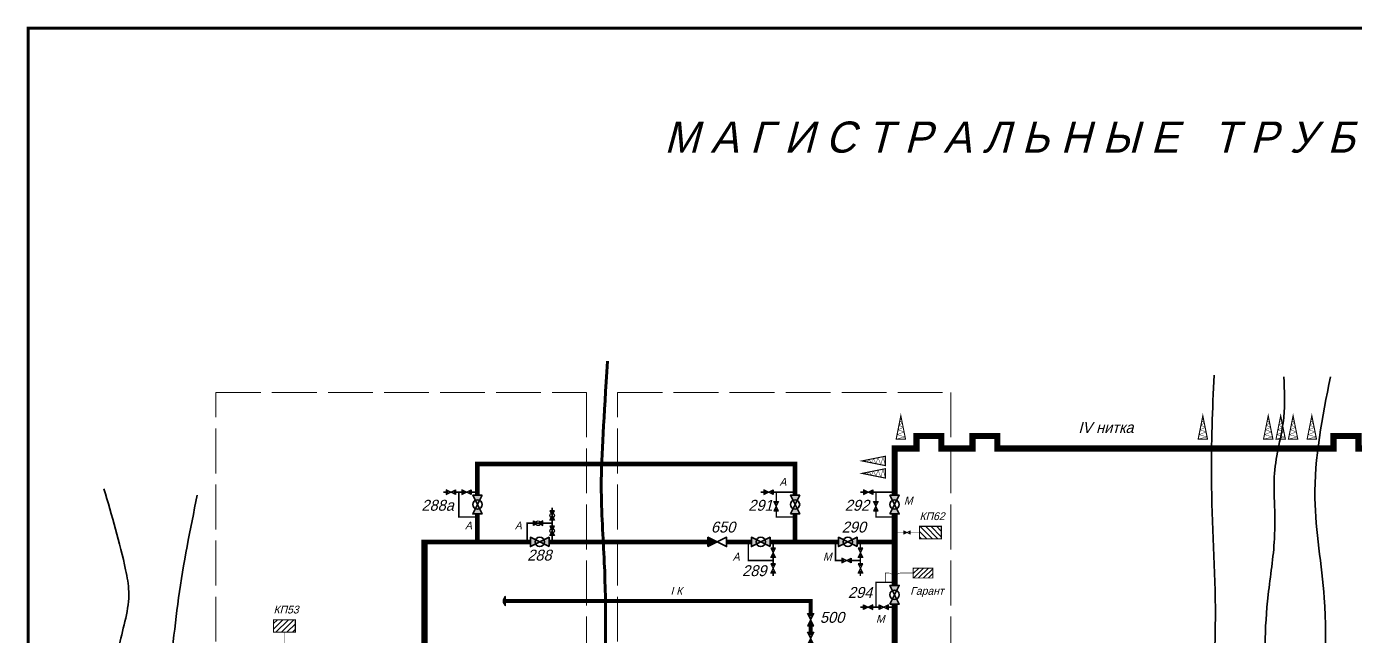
# Model space of a CAD drawing. Header units: millimetres. Extents: x 0 to 3108, y -1 to 580.
# Drawn here: x 2169.2 to 2595.7, y 384 to 579.5 of the extents above; entities that cross this region are included whole.
import ezdxf

# ---------------------------------------------------------------- set-up
doc = ezdxf.new("R2010")
doc.units = ezdxf.units.MM
doc.header["$MEASUREMENT"] = 0
doc.linetypes.add('ACAD_ISO02W100', pattern=[15, 12, -3])
for name, color, linetype in [('Арки', 7, 'Continuous'), ('Емкости', 7, 'Continuous'), ('Заглушки сферич.', 7, 'Continuous'), ('Задвижки ручн.ВД', 7, 'Continuous'), ('Клапаны обр.', 7, 'Continuous'), ('КП', 7, 'Continuous'), ('Краны шар.ВД', 7, 'Continuous'), ('Площадки', 7, 'Continuous'), ('Рамка', 7, 'Continuous'), ('Трубы 0057', 7, 'Continuous'), ('Трубы 0159', 7, 'Continuous'), ('Трубы 0325', 7, 'Continuous'), ('Трубы 0426', 7, 'Continuous'), ('Трубы 0720', 7, 'Continuous')]:
    doc.layers.add(name, color=color, linetype=linetype)
doc.layers.add('Штрих.', color=7, linetype='ACAD_ISO02W100', lineweight=15)
doc.styles.add('# елементов', font='ruslat.shx', dxfattribs={"oblique": 15, "height": 2.5})
doc.styles.add('# елементов 3.5', font='ruslat.shx', dxfattribs={"oblique": 15, "height": 3.5})
doc.styles.add('Наим. объектов', font='ruslat.shx', dxfattribs={"oblique": 15, "height": 3.5})
doc.styles.add('Наим. труб', font='ruslat.shx', dxfattribs={"oblique": 15, "height": 2.5})
doc.styles.add('Рамка 10', font='ruslat.shx', dxfattribs={"oblique": 15, "height": 10})

# ---------------------------------------------------------------- blocks, each defined once
blk = doc.blocks.new('КП')
at = {"layer": 'Емкости', "linetype": 'ByBlock', "lineweight": -2}
h = blk.add_hatch(dxfattribs=at)
h.set_pattern_fill('ANSI31', color=0, scale=10, angle=180, style=0)
h.set_pattern_definition([(225, (927, 327), (0.8838835, -0.8838835), [])])
h.paths.add_polyline_path([(7, 2), (0, 2), (0, -2), (7, -2)])
at = {"layer": 'Емкости', "color": 0, "linetype": 'ByBlock', "lineweight": -2, "const_width": 0.35}
blk.add_lwpolyline([(7, -2), (0, -2), (0, 2), (7, 2)], close=True, dxfattribs=at)
blk = doc.blocks.new('Кран шар.ВД')
at = {"layer": 'Краны шар.ВД', "linetype": 'ByBlock', "lineweight": -2}
h = blk.add_hatch(color=0, dxfattribs=at)
edge = h.paths.add_edge_path()
edge.add_ellipse((0.5, 0), major_axis=(0.177, 0.177), ratio=1, start_angle=108.43495, end_angle=135, ccw=False)
edge.add_line((0.276, 0.112), (0, 0.25))
edge.add_line((0, 0.25), (0, -0.25))
edge.add_line((0, -0.25), (0.276, -0.112))
edge.add_ellipse((0.5, 0), major_axis=(-0.177, 0.177), ratio=1, start_angle=45, end_angle=71.56505, ccw=False)
edge = h.paths.add_edge_path()
edge.add_line((0.5, 0), (0.276, 0.112))
edge.add_ellipse((0.5, 0), major_axis=(0.177, 0.177), ratio=1, start_angle=108.43495, end_angle=135)
edge.add_ellipse((0.5, 0), major_axis=(-0.177, 0.177), ratio=1, start_angle=45, end_angle=71.56505)
edge.add_line((0.276, -0.112), (0.5, 0))
edge = h.paths.add_edge_path()
edge.add_line((0.5, 0), (0.724, -0.112))
edge.add_ellipse((0.5, 0), major_axis=(0.177, 0.177), ratio=1, start_angle=288.43495, end_angle=315)
edge.add_ellipse((0.5, 0), major_axis=(-0.177, 0.177), ratio=1, start_angle=225, end_angle=251.56505)
edge.add_line((0.724, 0.112), (0.5, 0))
edge = h.paths.add_edge_path()
edge.add_ellipse((0.5, 0), major_axis=(0.177, 0.177), ratio=1, start_angle=288.43495, end_angle=315, ccw=False)
edge.add_line((0.724, -0.112), (1, -0.25))
edge.add_line((1, -0.25), (1, 0.25))
edge.add_line((1, 0.25), (0.724, 0.112))
edge.add_ellipse((0.5, 0), major_axis=(-0.177, 0.177), ratio=1, start_angle=225, end_angle=251.56505, ccw=False)
at = {"layer": 'Краны шар.ВД', "color": 0, "linetype": 'ByBlock', "lineweight": -2}
blk.add_lwpolyline([(0, 0.25), (1, -0.25), (1, 0.25), (0, -0.25)], close=True, dxfattribs=at)
blk.add_lwpolyline([(0.25, 0, 1), (0.75, 0, 1), (0.25, 0)], format="xyb", close=True, dxfattribs=at)
blk = doc.blocks.new('Задвижка ручн.ВД')
at = {"layer": 'Задвижки ручн.ВД', "linetype": 'ByBlock', "lineweight": -2}
h = blk.add_hatch(color=0, dxfattribs=at)
edge = h.paths.add_edge_path()
edge.add_ellipse((0.5, 0), major_axis=(0.177, 0.177), ratio=1, start_angle=108.4349, end_angle=135, ccw=False)
edge.add_line((0.28, 0.11), (0, 0.25))
edge.add_line((0, 0.25), (0, -0.25))
edge.add_line((0, -0.25), (0.28, -0.11))
edge.add_ellipse((0.5, 0), major_axis=(-0.177, 0.177), ratio=1, start_angle=45, end_angle=71.5651, ccw=False)
edge = h.paths.add_edge_path()
edge.add_line((0.5, 0), (0.28, 0.11))
edge.add_ellipse((0.5, 0), major_axis=(0.177, 0.177), ratio=1, start_angle=108.4349, end_angle=135)
edge.add_ellipse((0.5, 0), major_axis=(-0.177, 0.177), ratio=1, start_angle=45, end_angle=71.5651)
edge.add_line((0.28, -0.11), (0.5, 0))
edge = h.paths.add_edge_path()
edge.add_line((0.5, 0), (0.72, -0.11))
edge.add_ellipse((0.5, 0), major_axis=(0.177, 0.177), ratio=1, start_angle=288.4349, end_angle=315)
edge.add_ellipse((0.5, 0), major_axis=(-0.177, 0.177), ratio=1, start_angle=225, end_angle=251.5651)
edge.add_line((0.72, 0.11), (0.5, 0))
edge = h.paths.add_edge_path()
edge.add_ellipse((0.5, 0), major_axis=(0.177, 0.177), ratio=1, start_angle=288.4349, end_angle=315, ccw=False)
edge.add_line((0.72, -0.11), (1, -0.25))
edge.add_line((1, -0.25), (1, 0.25))
edge.add_line((1, 0.25), (0.72, 0.11))
edge.add_ellipse((0.5, 0), major_axis=(-0.177, 0.177), ratio=1, start_angle=225, end_angle=251.5651, ccw=False)
at = {"layer": 'Задвижки ручн.ВД', "color": 0, "linetype": 'ByBlock', "lineweight": -2}
blk.add_lwpolyline([(1, 0.25), (0, -0.25), (0, 0.25), (1, -0.25)], close=True, dxfattribs=at)
blk = doc.blocks.new('Клапан обр.')
at = {"layer": 'Клапаны обр.', "linetype": 'ByBlock', "lineweight": -2}
blk.add_hatch(color=0, dxfattribs=at).paths.add_polyline_path([(0, 0.25), (0, -0.25), (0.5, 0)])
at = {"layer": 'Клапаны обр.', "color": 0, "linetype": 'ByBlock', "lineweight": -2}
blk.add_lwpolyline([(0, -0.25), (0, 0.25), (1, -0.25), (1, 0.25)], close=True, dxfattribs=at)
blk = doc.blocks.new('Арка')
at = {"layer": 'Площадки', "const_width": 0.35}
blk.add_lwpolyline([(1.5, 0), (0, 7.5), (-1.5, 0)], close=True, dxfattribs=at)
at = {"layer": 'Площадки', "const_width": 0.13}
blk.add_lwpolyline([(0.17, 6.63), (-0.32, 5.91), (0.46, 5.19), (-0.61, 4.47), (0.75, 3.75), (-0.89, 3.03), (1.04, 2.31), (-1.21, 1.44), (1.36, 0.72), (-1.5, 0)], dxfattribs=at)
blk = doc.blocks.new('Пересеч. 057-720')
at = {"layer": 'Трубы 0057', "const_width": 0.15}
blk.add_lwpolyline([(-1.95, 0, -0.148069), (-1.12, -0.25), (-0.83, -0.45, 0.302776), (0.83, -0.45), (1.12, -0.25, -0.148069), (1.95, 0)], format="xyb", dxfattribs=at)
blk = doc.blocks.new('Заглушка сфер.')
at = {"layer": 'Заглушки сферич.', "linetype": 'ByBlock', "lineweight": -2}
blk.add_hatch(color=0, dxfattribs=at).paths.add_polyline_path([(0, 0.5, 0.5), (0, -0.5)])
at = {"layer": 'Заглушки сферич.', "color": 0, "linetype": 'ByBlock', "lineweight": -2}
blk.add_line((0, -0.5), (0, 0.5), dxfattribs=at)
blk.add_arc((0.375, 0), 0.625, 126.8699, 233.1301, dxfattribs=at)

msp = doc.modelspace()

# ---------------------------------------------------------------- linework, layer by layer
at = {"layer": 'Площадки', "color": 5, "lineweight": 100}
msp.add_open_spline([(2355.73, 472), (2354.74, 453.36), (2352.99, 434.43), (2355.5, 400.78), (2354.77, 350.93), (2351.65, 293.59), (2355.68, 241.02), (2353.01, 201.23), (2354.69, 165.87), (2353.95, 135.6), (2355.98, 114.7), (2357.67, 100.45), (2357, 92.61), (2355, 72)], degree=3, knots=[0, 0, 0, 0, 32.395159, 56.911552, 101.043958, 181.896714, 228.953523, 258.855675, 301.321027, 335.13014, 349.331903, 364.628961, 377.174018, 377.174018, 377.174018, 377.174018], dxfattribs=at)
at = {"layer": 'Площадки', "color": 5, "lineweight": 35}
for points in [[(2550.6, 467.59), (2549.74, 434.58), (2551.03, 389.99), (2549.32, 337.25), (2549.74, 310.03), (2545.88, 266.72), (2548.03, 231.82), (2549.74, 200.52), (2547.17, 154.21), (2547.17, 69)], [(2573, 467), (2573, 454), (2570, 436), (2570, 427), (2570, 415), (2568, 397), (2567, 381), (2567, 357), (2564, 333), (2564, 316), (2564, 305), (2565, 295), (2565, 286), (2565, 267), (2566, 263), (2568, 253), (2568, 242), (2567, 230), (2569, 217), (2572, 193), (2574, 182), (2575, 163), (2575, 147), (2577, 133), (2579, 112), (2579, 71)], [(2588, 467), (2583, 428), (2586, 396), (2585, 351), (2583, 301), (2582, 269), (2585, 217), (2587, 172), (2590, 103), (2589, 71)], [(2194, 431), (2201, 405), (2202, 398), (2199, 381), (2196, 360), (2194, 350), (2197, 329), (2199, 313), (2197, 304), (2191, 287), (2189, 279), (2187, 255), (2185, 244), (2187, 229), (2187, 219), (2185, 207), (2185, 192), (2184, 166), (2185, 140), (2185, 106), (2182, 71)], [(2224, 429), (2218, 396), (2216, 380), (2213, 364), (2210, 353), (2211, 332), (2212, 317), (2209, 290), (2206, 269), (2208, 243), (2208, 228), (2204, 208), (2209, 187), (2209, 179), (2207, 160), (2206, 146), (2205, 125), (2207, 71)]]:
    msp.add_spline(points, degree=3, dxfattribs=at)
at = {"layer": 'Рамка', "const_width": 1}
msp.add_lwpolyline([(2169.67, 579), (3106, 579), (3106, 0), (2169.67, 0)], close=True, dxfattribs=at)
at = {"layer": 'Трубы 0057', "const_width": 0.15}
for points in [[(2451, 417), (2448, 417)], [(2456, 417), (2453, 417)], [(2445, 401), (2445, 404), (2446.05, 404)], [(2449.95, 404), (2454, 404)], [(2252, 385), (2252, 377)]]:
    msp.add_lwpolyline(points, dxfattribs=at)
at = {"layer": 'Трубы 0159', "const_width": 0.5}
for points in [[(2304, 430), (2303, 430)], [(2309, 430), (2307, 430)], [(2314, 422), (2308, 422), (2308, 430)], [(2314, 430), (2312, 430)], [(2406, 430), (2405, 430)], [(2416, 430), (2409, 430)], [(2410, 427), (2410, 430)], [(2438, 430), (2437, 430)], [(2448, 430), (2441, 430)], [(2442, 427), (2442, 430)], [(2338, 424), (2338, 425)], [(2416, 422), (2410, 422), (2410, 424)], [(2448, 422), (2442, 422), (2442, 424)], [(2330, 414), (2330, 420), (2332, 420)], [(2335, 420), (2338, 420)], [(2338, 419), (2338, 421)], [(2338, 414), (2338, 416)], [(2401, 414), (2401, 408), (2409, 408)], [(2409, 414), (2409, 412)], [(2429, 414), (2429, 408), (2431, 408)], [(2437, 414), (2437, 412)], [(2409, 409), (2409, 407)], [(2434, 408), (2437, 408)], [(2437, 409), (2437, 407)], [(2409, 404), (2409, 403)], [(2437, 404), (2437, 403)], [(2448, 401), (2442, 401), (2442, 393)], [(2438, 393), (2437, 393)], [(2443, 393), (2441, 393)], [(2448, 393), (2446, 393)]]:
    msp.add_lwpolyline(points, dxfattribs=at)
at = {"layer": 'Трубы 0325', "color": 1}
msp.add_lwpolyline([(2421, 391, 1.3, 1.3, 0), (2421, 395, 1.3, 1.3, 0), (2323, 395, 0, 0, 0)], format="xyseb", dxfattribs=at)
at = {"layer": 'Трубы 0325', "color": 1, "const_width": 1.3}
msp.add_lwpolyline([(2421, 385), (2421, 387)], dxfattribs=at)
at = {"layer": 'Трубы 0426'}
msp.add_lwpolyline([(2314, 429, 1.5, 1.5, 0), (2314, 439, 1.5, 1.5, 0), (2416, 439, 1.5, 1.5, 0), (2416, 429, 0, 0, 0)], format="xyseb", dxfattribs=at)
at = {"layer": 'Трубы 0426', "const_width": 1.5}
for points in [[(2314, 414), (2314, 423)], [(2416, 423), (2416, 414)], [(2388, 414), (2337, 414)], [(2402, 414), (2394, 414)], [(2430, 414), (2408, 414)], [(2448, 414), (2436, 414)]]:
    msp.add_lwpolyline(points, dxfattribs=at)
at = {"layer": 'Трубы 0720'}
for points in [[(2628, 444, 2, 2, 0), (2597, 444, 2, 2, 0), (2597, 448, 2, 2, 0), (2589, 448, 2, 2, 0), (2589, 444, 2, 2, 0), (2481, 444, 2, 2, 0), (2481, 448, 2, 2, 0), (2473, 448, 2, 2, 0), (2473, 444, 2, 2, 0), (2463, 444, 2, 2, 0), (2463, 448, 2, 2, 0), (2455, 448, 2, 2, 0), (2455, 444, 2, 2, 0), (2448, 444, 2, 2, 0), (2448, 429, 0, 0, 0)], [(2331, 414, 1.5, 1.5, 0), (2297, 414, 2, 2, 0), (2297, 358, 0, 0, 0)], [(2448, 394, 2, 2, 0), (2448, 319, 2, 2, 0), (2445, 319, 1.5, 1.5, 0), (2445, 316, 1.5, 1.5, 0), (2437, 316, 1.5, 1.5, 0), (2437, 319, 2, 2, 0), (2414, 319, 0, 0, 0)]]:
    msp.add_lwpolyline(points, format="xyseb", dxfattribs=at)
at = {"layer": 'Трубы 0720', "const_width": 2}
msp.add_lwpolyline([(2448, 423), (2448, 400)], dxfattribs=at)
at = {"layer": 'Штрих.', "ltscale": 1.2}
for points in [[(2349, 76), (2230, 76), (2230, 462), (2349, 462)], [(2359, 462), (2466, 462), (2466, 76), (2359, 76)]]:
    msp.add_lwpolyline(points, close=True, dxfattribs=at)

# ---------------------------------------------------------------- block references
at = {"layer": 'Арки'}
for p in [(2450, 447), (2547, 447), (2568, 447), (2572, 447), (2576, 447), (2582, 447)]:
    msp.add_blockref('Арка', p, dxfattribs=at)
at = {"layer": 'Арки', "rotation": 90}
for p in [(2445, 440), (2445, 436)]:
    msp.add_blockref('Арка', p, dxfattribs=at)
at = {"layer": 'Заглушки сферич.', "color": 1, "xscale": 3, "yscale": 3}
msp.add_blockref('Заглушка сфер.', (2323, 395), dxfattribs=at)
at = {"layer": 'Задвижки ручн.ВД', "lineweight": 25}
for p, xscale, yscale, rotation in [((2307, 430), 3, 3, 180.0000000000026), ((2312, 430), 3, 3, 180.0000000000026), ((2409, 430), 3, 3, 180.0000000000027), ((2410, 427), 3, 3, 270.0000000000026), ((2441, 430), 3, 3, 180.0000000000027), ((2442, 427), 3, 3, 270.0000000000026), ((2409, 412), -3, 3, 89.99999999999734), ((2437, 412), -3, 3, 89.99999999999736), ((2409, 407), -3, 3, 89.99999999999734), ((2434, 408), 3, 3, 180.0000000000027), ((2437, 407), -3, 3, 89.99999999999736), ((2441, 393), -3, 3, 359.9999999999973), ((2446, 393), -3, 3, 359.9999999999973), ((2421, 391), 4, 4, 270.0000000000026), ((2421, 385), 4, 4, 270.0000000000026)]:
    msp.add_blockref('Задвижка ручн.ВД', p, dxfattribs=dict(at, xscale=xscale, yscale=yscale, rotation=rotation))
at = {"layer": 'Задвижки ручн.ВД', "lineweight": 15, "xscale": -2, "yscale": 2, "rotation": 180}
msp.add_blockref('Задвижка ручн.ВД', (2451, 417), dxfattribs=at)
at = {"layer": 'Клапаны обр.', "lineweight": 35, "xscale": 6, "yscale": 6}
msp.add_blockref('Клапан обр.', (2388, 414), dxfattribs=at)
at = {"layer": 'КП', "xscale": -1, "rotation": 180}
msp.add_blockref('КП', (2456, 417), dxfattribs=at)
at = {"layer": 'КП', "xscale": 0.9, "yscale": 0.8, "rotation": 180.0000000000003}
msp.add_blockref('КП', (2460.3, 404), dxfattribs=at)
at = {"layer": 'КП', "rotation": 180}
msp.add_blockref('КП', (2255.5, 387), dxfattribs=at)
at = {"layer": 'Краны шар.ВД', "lineweight": 35, "xscale": 6, "yscale": 6}
for p, rotation in [((2314, 429), 270), ((2416, 423), 90), ((2448, 423), 90), ((2337, 414), 180), ((2408, 414), 180), ((2436, 414), 180), ((2448, 394), 89.99999999999999)]:
    msp.add_blockref('Кран шар.ВД', p, dxfattribs=dict(at, rotation=rotation))
at = {"layer": 'Краны шар.ВД', "lineweight": 25, "xscale": -3, "yscale": 3, "rotation": 90}
for p in [(2338, 424), (2338, 419)]:
    msp.add_blockref('Кран шар.ВД', p, dxfattribs=at)
at = {"layer": 'Краны шар.ВД', "lineweight": 25, "xscale": -3, "yscale": 3}
msp.add_blockref('Кран шар.ВД', (2335, 420), dxfattribs=at)
at = {"layer": 'Трубы 0057'}
msp.add_blockref('Пересеч. 057-720', (2448, 404), dxfattribs=at)

# ---------------------------------------------------------------- texts
at = {"layer": 'Емкости', "lineweight": 25, "style": '# елементов', "oblique": 15}
msp.add_text('Гарант', height=2.5, dxfattribs=at).set_placement((2453, 397))
at = {"layer": 'Задвижки ручн.ВД', "lineweight": 35, "style": '# елементов 3.5', "oblique": 15}
msp.add_text('500', height=3.5, dxfattribs=at).set_placement((2424, 388))
at = {"layer": 'Клапаны обр.', "lineweight": 35, "style": '# елементов 3.5', "oblique": 15}
msp.add_text('650', height=3.5, dxfattribs=at).set_placement((2389, 417))
at = {"layer": 'КП', "lineweight": 25, "style": '# елементов', "oblique": 15}
for s, p in [('КП62', (2456, 421)), ('КП53', (2248.5, 391))]:
    msp.add_text(s, height=2.5, dxfattribs=at).set_placement(p)
at = {"layer": 'Краны шар.ВД', "lineweight": 25, "style": '# елементов', "oblique": 15}
for s, p in [('А', (2411, 432)), ('М', (2451, 426)), ('А', (2310, 418)), ('А', (2326, 418)), ('А', (2396, 408)), ('М', (2425, 408)), ('М', (2442, 388))]:
    msp.add_text(s, height=2.5, dxfattribs=at).set_placement(p)
at = {"layer": 'Краны шар.ВД', "lineweight": 35, "style": '# елементов 3.5', "oblique": 15}
for s, p in [('288a', (2296, 424)), ('291', (2401, 424)), ('292', (2432, 424)), ('290', (2431, 417)), ('288', (2330, 408)), ('289', (2399, 403)), ('294', (2433, 396))]:
    msp.add_text(s, height=3.5, dxfattribs=at).set_placement(p)
at = {"layer": 'Рамка', "lineweight": 100, "style": 'Рамка 10', "oblique": 15}
msp.add_text('М А Г И С Т Р А Л Ь Н Ы Е   Т Р У Б О П Р О В О Д Ы   М Е С С О Я Х А - Н О Р И Л Ь С К', height=10, dxfattribs=at).set_placement((2374, 539))
at = {"layer": 'Трубы 0325', "lineweight": 25, "style": 'Наим. труб', "oblique": 15}
msp.add_text('I К', height=2.5, dxfattribs=at).set_placement((2376, 397))
at = {"layer": 'Трубы 0720', "lineweight": 35, "style": 'Наим. объектов', "oblique": 15}
msp.add_text('IV нитка', height=3.5, dxfattribs=at).set_placement((2507, 449))

doc.saveas('drawing.dxf')
